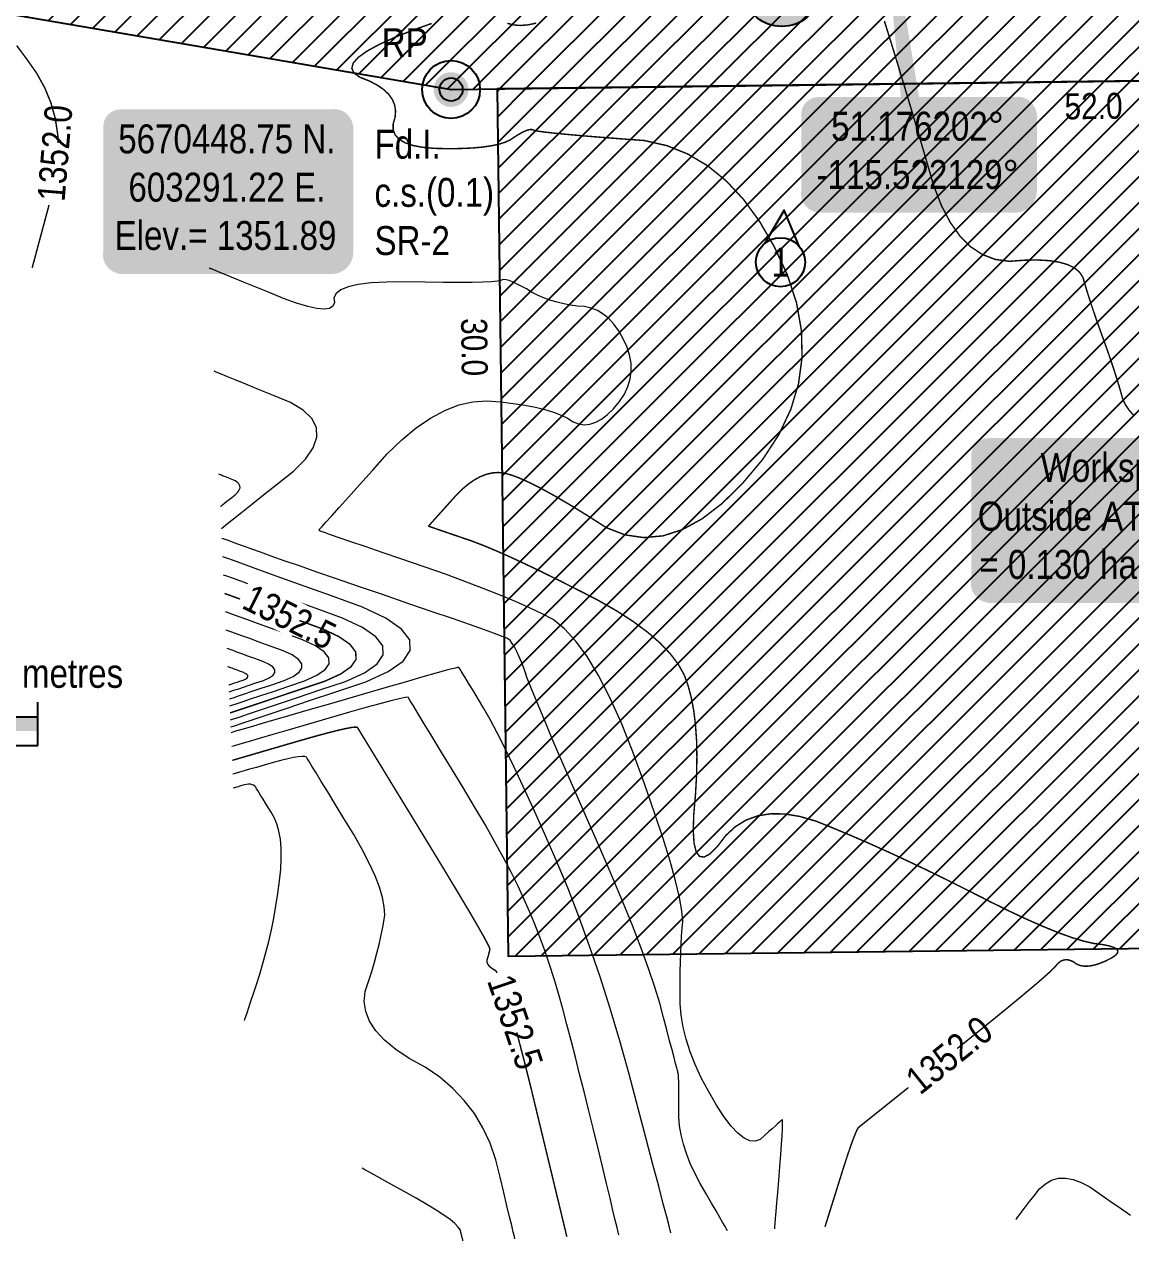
# Model space of a CAD drawing. Extents: x 602200 to 604568, y 5669458 to 5671879.
# Drawn here: x 603323.15 to 603361.41, y 5669458.25 to 5669500.33 of the extents above; entities that cross this region are included whole.
import ezdxf
from ezdxf.enums import TextEntityAlignment as Align

# ---------------------------------------------------------------- set-up
doc = ezdxf.new("R2010")
doc.units = 0
doc.header["$LTSCALE"] = 5
for name, color, linetype in [('35', 37, 'Continuous'), ('CG-NOTES', 7, 'Continuous'), ('DETAIL-T', 7, 'Continuous'), ('F-RW', 190, 'Continuous'), ('L-MON', 1, 'Continuous'), ('P-ELEVATION', 7, 'Continuous'), ('P-TEMP-ATCO PIPELINES', 104, 'Continuous'), ('P-TEMP-ATCO PIPELINES-H', 71, 'Continuous'), ('P-TEMP-BLOCKS', 250, 'Continuous')]:
    doc.layers.add(name, color=color, linetype=linetype)
doc.layers.add('C-TOPO-MAJR', color=7, linetype='Continuous', lineweight=15, true_color=0xd3aa5f)
doc.layers.add('C-TOPO-MINR', color=7, linetype='Continuous', lineweight=13, true_color=0xe9d5af)
doc.layers.add('C-TOPO-MAJR-TEXT', color=7, linetype='Continuous', true_color=0x644b1b)
doc.styles.add('80', font='ARIALN.TTF', dxfattribs={"height": 10})
doc.styles.add('80L', font='ARIALN.TTF', dxfattribs={"height": 10})

# ---------------------------------------------------------------- blocks, each defined once
blk = doc.blocks.new('*U45')
h = blk.add_hatch(color=254)
edge = h.paths.add_edge_path()
edge.add_line((-36.5, -28.5), (36.5, -28.5))
edge.add_arc((36.5, -22.5), 6, 270, 360)
edge.add_line((42.5, -22.5), (42.5, 21))
edge.add_arc((36.5, 21), 6, 0, 90)
edge.add_line((36.5, 27), (-36.5, 27))
edge.add_arc((-36.5, 21), 6, 90, 180)
edge.add_line((-42.5, 21), (-42.5, -22.5))
edge.add_arc((-36.5, -22.5), 6, 180, 270)
at = {"color": 1, "flags": 128}
blk.add_lwpolyline([(-36.5, -28.5, 3, 3, 0), (36.5, -28.5, 3, 3, 0.414214), (42.5, -22.5, 3, 3, 0), (42.5, 21, 3, 0, 0.414214), (36.5, 27, 0, 0, 0), (-36.5, 27, 0, 0, 0.414214), (-42.5, 21, 0, 0, 0), (-42.5, -22.5, 0, 3, 0.414214)], format="xyseb", close=True, dxfattribs=at)
blk.add_lwpolyline([(-20.15, 0, 0, 10, 0), (0, 0, 5, 5, 0)], format="xyseb", dxfattribs=at)
at = {"color": 1, "style": '80'}
blk.add_attdef('ENTER_TEXT_001', (-35.99, -5), '', height=10, dxfattribs=at)
blk = doc.blocks.new('*U36')
at = {"color": 0}
for p, q in [((-150, 0), (-150, 15)), ((-100, 10), (-100, 15)), ((-50, 10), (-50, 15)), ((50, 10), (50, 15)), ((150.24, 0), (150.24, 15)), ((-150, 10), (150.24, 10)), ((-150, 0), (150.24, 0))]:
    blk.add_line(p, q, dxfattribs=at)
for points in [[(-140, 10), (-130, 10), (-140, 5), (-130, 5)], [(-120, 10), (-110, 10), (-120, 5), (-110, 5)], [(-100, 10), (-50, 10), (-100, 5), (-50, 5)], [(50, 10), (150.24, 10), (50, 5), (150.24, 5)], [(-150, 5), (-140, 5), (-150, 0), (-140, 0)], [(-130, 5), (-120, 5), (-130, 0), (-120, 0)], [(-110, 5), (-100, 5), (-110, 0), (-100, 0)], [(-50, 5), (50, 5), (-50, 0), (50, 0)]]:
    blk.add_solid(points, dxfattribs=at)
at = {"color": 0, "style": '80'}
blk.add_text('metres', height=10, dxfattribs=at).set_placement((162.24, 20), align=Align.CENTER)
at = {"color": 0, "char_height": 10, "style": '80'}
for s, insert, attachment_point in [('0', (-150, 30.21), 2), ('5', (-100, 30.21), 2), ('10', (-50, 30.21), 2), ('20', (50, 30.21), 2), ('30', (136.7, 30.22), 3), ('SCALE 1:500', (0.12, -5), 2)]:
    blk.add_mtext(s, dxfattribs=dict(at, insert=insert, attachment_point=attachment_point))
blk = doc.blocks.new('*U34')
at = {"layer": 'CG-NOTES', "color": 182}
blk.add_lwpolyline([(6.4, 5.58), (1.23, 17.96), (-5.58, 6.4)], dxfattribs=at)
blk.add_circle((0, 0), 8.49, dxfattribs=at)
at = {"color": 182, "style": '80L'}
blk.add_attdef('#', text='', height=10, dxfattribs=at).set_placement((0, 0), align=Align.MIDDLE_CENTER)
blk = doc.blocks.new('*U62')
at = {"layer": '35', "color": 3}
blk.add_circle((0, 0), 10, dxfattribs=at)
at = {"layer": '35', "color": 3, "style": '80'}
blk.add_attdef('RP_001', (-23.98, 11.22), '', height=10, dxfattribs=at)
blk = doc.blocks.new('*U64')
at = {"layer": 'P-ELEVATION'}
h = blk.add_hatch(color=111, dxfattribs=at)
h.dxf.hatch_style = 1
edge = h.paths.add_edge_path()
edge.add_ellipse((0, 0), major_axis=(-12, 0), ratio=0.833333, start_angle=0, end_angle=360)
at = {"layer": 'P-ELEVATION', "color": 7, "flags": 128}
blk.add_lwpolyline([(0, 0, 12.5, 0, 0), (-8.24, 43.4, 0, 0, 0)], format="xyseb", dxfattribs=at)
at = {"layer": 'P-ELEVATION', "color": 7}
blk.add_ellipse((0, 0), major_axis=(-12, 0), ratio=0.833333, dxfattribs=at)
at = {"layer": 'P-ELEVATION', "style": '80'}
blk.add_attdef('ELEVATION', text='', height=10, dxfattribs=at).set_placement((0, 0), align=Align.MIDDLE_CENTER)
blk = doc.blocks.new('*U47')
h = blk.add_hatch(color=255)
edge = h.paths.add_edge_path()
edge.add_line((-34, -20), (34, -20))
edge.add_arc((34, -14), 6, 270, 360)
edge.add_line((40, -14), (40, 12.5))
edge.add_arc((34, 12.5), 6, 0, 90)
edge.add_line((34, 18.5), (-34, 18.5))
edge.add_arc((-34, 12.5), 6, 90, 180)
edge.add_line((-40, 12.5), (-40, -14))
edge.add_arc((-34, -14), 6, 180, 270)
at = {"color": 1, "flags": 128}
for points in [[(-14.19, 109.1, 0, 7.5, 0), (0, 0, 0, 0, 0)], [(-34, -10.69, 0, 7.5, 0), (0, 0, 0, 0, 0)]]:
    blk.add_lwpolyline(points, format="xyseb", dxfattribs=at)
blk.add_lwpolyline([(-34, -20, 3, 3, 0), (34, -20, 3, 3, 0.414214), (40, -14, 3, 3, 0), (40, 12.5, 3, 0, 0.414214), (34, 18.5, 0, 0, 0), (-34, 18.5, 0, 0, 0.414214), (-40, 12.5, 0, 0, 0), (-40, -14, 0, 3, 0.414214)], format="xyseb", close=True, dxfattribs=at)
at = {"color": 1, "style": '80'}
blk.add_attdef('ENTER_TEXT_001', (-26.85, -4.92), '', height=10, dxfattribs=at)
blk = doc.blocks.new('fdia')
at = {"color": 255, "const_width": 1}
blk.add_lwpolyline([(-0.5, 0, 1), (0.5, 0, 1)], format="xyb", close=True, dxfattribs=at)
blk = doc.blocks.new('Fdiaa')
blk.add_blockref('fdia', (0, 0))
blk = doc.blocks.new('fdib')
at = {"color": 1, "const_width": 1.6}
blk.add_lwpolyline([(-0.4, 0, 1), (0.4, 0, 1)], format="xyb", close=True, dxfattribs=at)
at = {"color": 1}
blk.add_circle((0, 0), 0.8, dxfattribs=at)
blk = doc.blocks.new('Fdibb')
blk.add_blockref('fdib', (0, 0))
blk = doc.blocks.new('fdicc')
for name in ['Fdibb', 'Fdiaa']:
    blk.add_blockref(name, (0, 0))
blk = doc.blocks.new('FDI')
blk.add_blockref('fdicc', (0, 0))
blk = doc.blocks.new('*U77')
h = blk.add_hatch(color=255)
edge = h.paths.add_edge_path()
edge.add_line((-46.5, -28.5), (46.5, -28.5))
edge.add_arc((46.5, -22.5), 6, 270, 360)
edge.add_line((52.5, -22.5), (52.5, 21))
edge.add_arc((46.5, 21), 6, 0, 90)
edge.add_line((46.5, 27), (-46.5, 27))
edge.add_arc((-46.5, 21), 6, 90, 180)
edge.add_line((-52.5, 21), (-52.5, -22.5))
edge.add_arc((-46.5, -22.5), 6, 180, 270)
at = {"color": 104, "flags": 128}
blk.add_lwpolyline([(-46.5, -28.5, 3, 3, 0), (46.5, -28.5, 3, 3, 0.414214), (52.5, -22.5, 3, 3, 0), (52.5, 21, 3, 0, 0.414214), (46.5, 27, 0, 0, 0), (-46.5, 27, 0, 0, 0.414214), (-52.5, 21, 0, 0, 0), (-52.5, -22.5, 0, 3, 0.414214)], format="xyseb", close=True, dxfattribs=at)
blk.add_lwpolyline([(23.49, 7.73, 0, 7.5, 0), (0, 0, 0, 0, 0)], format="xyseb", dxfattribs=at)
at = {"color": 104, "style": '80'}
blk.add_attdef('ENTER_TEXT_001', (-26.85, -4.92), '', height=10, dxfattribs=at)

msp = doc.modelspace()

# ---------------------------------------------------------------- hatches: boundary and pattern name
at = {"layer": 'P-TEMP-ATCO PIPELINES-H'}
h = msp.add_hatch(dxfattribs=at)
h.set_pattern_fill('ANSI31', color=256, scale=0.2)
h.paths.add_polyline_path([(603402.13, 5669498.873), (603403.406, 5669502.708), (603347.082, 5669502.516), (603270.031, 5669515.805), (603269.008, 5669509.863), (603337.907, 5669498.07)])
h = msp.add_hatch(dxfattribs=at)
h.set_pattern_fill('ANSI31', color=256, scale=0.2)
h.paths.add_polyline_path([(603391.502, 5669498.74), (603339.507, 5669498.09), (603339.882, 5669468.092), (603374.379, 5669468.524)])

# ---------------------------------------------------------------- linework, layer by layer
at = {"layer": 'C-TOPO-MAJR', "const_width": 0.05, "flags": 128}
for points in [[(603350.839, 5669458.73), (603350.839, 5669458.73), (603350.855, 5669458.782), (603350.888, 5669458.886), (603350.937, 5669459.043), (603351.002, 5669459.252), (603351.084, 5669459.514), (603351.182, 5669459.827), (603351.296, 5669460.193), (603351.427, 5669460.612), (603351.545, 5669460.981), (603351.651, 5669461.301), (603351.744, 5669461.572), (603351.825, 5669461.793), (603351.894, 5669461.966), (603351.95, 5669462.089), (603351.994, 5669462.164), (603352.025, 5669462.189), (603352.153, 5669462.291), (603352.377, 5669462.47), (603352.698, 5669462.727), (603353.115, 5669463.061), (603353.628, 5669463.471), (603354.238, 5669463.959), (603354.944, 5669464.524), (603355.746, 5669465.166), (603356.457, 5669465.739), (603357.076, 5669466.243), (603357.603, 5669466.678), (603358.039, 5669467.043), (603358.383, 5669467.339), (603358.635, 5669467.565), (603358.796, 5669467.723), (603358.865, 5669467.811), (603358.937, 5669467.88), (603359.013, 5669467.929), (603359.092, 5669467.959), (603359.175, 5669467.97), (603359.26, 5669467.962), (603359.35, 5669467.934), (603359.442, 5669467.887), (603359.538, 5669467.82), (603359.647, 5669467.774), (603359.767, 5669467.749), (603359.9, 5669467.744), (603360.044, 5669467.76), (603360.201, 5669467.796), (603360.371, 5669467.853), (603360.552, 5669467.93), (603360.746, 5669468.028), (603360.879, 5669468.118), (603360.953, 5669468.201), (603360.966, 5669468.275), (603360.92, 5669468.342), (603360.813, 5669468.401), (603360.647, 5669468.453), (603360.42, 5669468.496), (603360.133, 5669468.532), (603359.79, 5669468.61), (603359.391, 5669468.731), (603358.935, 5669468.895), (603358.423, 5669469.102), (603357.855, 5669469.35), (603357.231, 5669469.642), (603356.55, 5669469.976), (603355.812, 5669470.353), (603355.092, 5669470.713), (603354.389, 5669471.056), (603353.703, 5669471.382), (603353.035, 5669471.692), (603352.383, 5669471.985), (603351.749, 5669472.26), (603351.131, 5669472.519), (603350.531, 5669472.761), (603349.969, 5669472.925), (603349.446, 5669473.011), (603348.961, 5669473.018), (603348.515, 5669472.947), (603348.107, 5669472.798), (603347.737, 5669472.57), (603347.406, 5669472.265), (603347.113, 5669471.88), (603346.864, 5669471.632), (603346.659, 5669471.52), (603346.499, 5669471.543), (603346.383, 5669471.702), (603346.311, 5669471.996), (603346.283, 5669472.427), (603346.3, 5669472.993), (603346.361, 5669473.695), (603346.397, 5669474.355), (603346.409, 5669474.974), (603346.397, 5669475.552), (603346.36, 5669476.088), (603346.3, 5669476.583), (603346.214, 5669477.036), (603346.105, 5669477.447), (603345.971, 5669477.818), (603345.765, 5669478.188), (603345.485, 5669478.557), (603345.132, 5669478.927), (603344.707, 5669479.296), (603344.208, 5669479.666), (603343.636, 5669480.035), (603342.991, 5669480.404), (603342.273, 5669480.772), (603341.605, 5669481.109), (603340.986, 5669481.413), (603340.417, 5669481.685), (603339.898, 5669481.924), (603339.428, 5669482.131), (603339.007, 5669482.306), (603338.637, 5669482.448), (603338.315, 5669482.558), (603338.033, 5669482.654), (603337.79, 5669482.738), (603337.586, 5669482.807), (603337.422, 5669482.864), (603337.296, 5669482.907), (603337.209, 5669482.937), (603337.162, 5669482.953), (603337.153, 5669482.956), (603337.147, 5669482.959), (603337.141, 5669482.962), (603337.138, 5669482.966), (603337.136, 5669482.97), (603337.136, 5669482.975), (603337.137, 5669482.979), (603337.14, 5669482.984), (603337.145, 5669482.99), (603337.175, 5669483.023), (603337.231, 5669483.086), (603337.313, 5669483.177), (603337.421, 5669483.297), (603337.554, 5669483.445), (603337.713, 5669483.622), (603337.897, 5669483.827), (603338.107, 5669484.061), (603338.316, 5669484.264), (603338.522, 5669484.435), (603338.727, 5669484.576), (603338.93, 5669484.684), (603339.131, 5669484.762), (603339.331, 5669484.808), (603339.529, 5669484.823), (603339.725, 5669484.806), (603339.976, 5669484.741), (603340.282, 5669484.626), (603340.643, 5669484.463), (603341.059, 5669484.252), (603341.53, 5669483.991), (603342.056, 5669483.682), (603342.637, 5669483.324), (603343.273, 5669482.917), (603343.918, 5669482.666), (603344.572, 5669482.571), (603345.235, 5669482.631), (603345.906, 5669482.847), (603346.586, 5669483.219), (603347.275, 5669483.747), (603347.973, 5669484.431), (603348.68, 5669485.27), (603349.241, 5669486.128), (603349.655, 5669487.004), (603349.924, 5669487.898), (603350.047, 5669488.811), (603350.023, 5669489.741), (603349.854, 5669490.691), (603349.539, 5669491.658), (603349.078, 5669492.644), (603348.572, 5669493.514), (603348.021, 5669494.268), (603347.425, 5669494.907), (603346.785, 5669495.43), (603346.1, 5669495.837), (603345.37, 5669496.129), (603344.595, 5669496.306), (603343.775, 5669496.366), (603343.053, 5669496.422), (603342.428, 5669496.473), (603341.901, 5669496.52), (603341.472, 5669496.562), (603341.14, 5669496.599), (603340.905, 5669496.631), (603340.768, 5669496.659), (603340.728, 5669496.682), (603340.676, 5669496.69), (603340.612, 5669496.683), (603340.534, 5669496.662), (603340.444, 5669496.625), (603340.342, 5669496.574), (603340.227, 5669496.508), (603340.099, 5669496.427), (603339.959, 5669496.331), (603339.777, 5669496.248), (603339.554, 5669496.178), (603339.288, 5669496.122), (603338.981, 5669496.078), (603338.632, 5669496.047), (603338.242, 5669496.03), (603337.809, 5669496.025), (603337.335, 5669496.034), (603336.928, 5669496.071), (603336.589, 5669496.135), (603336.317, 5669496.228), (603336.113, 5669496.348), (603335.976, 5669496.497), (603335.907, 5669496.673), (603335.905, 5669496.877), (603335.971, 5669497.11), (603335.988, 5669497.329), (603335.956, 5669497.535), (603335.876, 5669497.728), (603335.748, 5669497.908), (603335.571, 5669498.075), (603335.345, 5669498.229), (603335.071, 5669498.37), (603334.748, 5669498.498), (603334.549, 5669498.643), (603334.475, 5669498.806), (603334.524, 5669498.985), (603334.697, 5669499.182), (603334.995, 5669499.396), (603335.416, 5669499.627), (603335.962, 5669499.875), (603336.631, 5669500.141), (603337.237, 5669500.356)], [(603339.853, 5669500.362), (603340.062, 5669500.305), (603340.297, 5669500.286), (603340.559, 5669500.307), (603340.848, 5669500.366)], [(603352.892, 5669500.441), (603353.041, 5669499.964), (603353.201, 5669499.449), (603353.37, 5669498.895), (603353.55, 5669498.301), (603353.739, 5669497.669), (603353.939, 5669496.998), (603354.148, 5669496.288), (603354.367, 5669495.539), (603354.596, 5669494.752), (603354.861, 5669494.067), (603355.163, 5669493.486), (603355.501, 5669493.008), (603355.875, 5669492.633), (603356.285, 5669492.361), (603356.731, 5669492.193), (603357.214, 5669492.128), (603357.733, 5669492.166), (603358.194, 5669492.174), (603358.598, 5669492.151), (603358.945, 5669492.097), (603359.234, 5669492.013), (603359.465, 5669491.899), (603359.639, 5669491.754), (603359.756, 5669491.579), (603359.816, 5669491.372), (603359.881, 5669491.156), (603359.952, 5669490.928), (603360.029, 5669490.689), (603360.112, 5669490.44), (603360.201, 5669490.18), (603360.295, 5669489.909), (603360.396, 5669489.627), (603360.503, 5669489.334), (603360.603, 5669489.052), (603360.697, 5669488.781), (603360.785, 5669488.52), (603360.866, 5669488.27), (603360.942, 5669488.031), (603361.011, 5669487.803), (603361.074, 5669487.586), (603361.13, 5669487.379), (603361.223, 5669487.179), (603361.35, 5669486.986), (603361.513, 5669486.8)], [(603323.42, 5669491.903), (603323.42, 5669491.903), (603323.441, 5669491.981), (603323.484, 5669492.139), (603323.547, 5669492.375), (603323.631, 5669492.689), (603323.737, 5669493.083), (603323.864, 5669493.555), (603324.012, 5669494.106), (603324.181, 5669494.735), (603324.286, 5669495.346), (603324.327, 5669495.94), (603324.305, 5669496.515), (603324.219, 5669497.072), (603324.069, 5669497.611), (603323.855, 5669498.131), (603323.577, 5669498.634), (603323.236, 5669499.119), (603322.886, 5669499.59)], [(603330.266, 5669476.506), (603330.266, 5669476.506), (603330.357, 5669476.536), (603330.539, 5669476.597), (603330.813, 5669476.689), (603331.177, 5669476.811), (603331.633, 5669476.964), (603332.179, 5669477.147), (603332.817, 5669477.361), (603333.546, 5669477.605), (603334.09, 5669477.853), (603334.448, 5669478.104), (603334.621, 5669478.359), (603334.609, 5669478.617), (603334.412, 5669478.879), (603334.029, 5669479.145), (603333.461, 5669479.414), (603332.708, 5669479.686), (603332.049, 5669479.925), (603331.485, 5669480.129), (603331.014, 5669480.3), (603330.637, 5669480.436), (603330.355, 5669480.538), (603330.167, 5669480.606), (603330.073, 5669480.64), (603330.073, 5669480.64)], [(603341.911, 5669458.388), (603341.911, 5669458.388), (603341.877, 5669458.529), (603341.809, 5669458.812), (603341.707, 5669459.236), (603341.57, 5669459.802), (603341.4, 5669460.509), (603341.195, 5669461.357), (603340.957, 5669462.347), (603340.684, 5669463.478), (603340.435, 5669464.474), (603340.211, 5669465.333), (603340.01, 5669466.057), (603339.834, 5669466.644), (603339.682, 5669467.096), (603339.554, 5669467.412), (603339.451, 5669467.592), (603339.371, 5669467.637), (603339.304, 5669467.682), (603339.248, 5669467.728), (603339.205, 5669467.775), (603339.174, 5669467.822), (603339.154, 5669467.871), (603339.147, 5669467.92), (603339.152, 5669467.97), (603339.169, 5669468.021), (603339.184, 5669468.07), (603339.198, 5669468.117), (603339.21, 5669468.162), (603339.221, 5669468.204), (603339.23, 5669468.245), (603339.238, 5669468.283), (603339.244, 5669468.319), (603339.249, 5669468.354), (603339.182, 5669468.499), (603339.044, 5669468.757), (603338.835, 5669469.125), (603338.555, 5669469.606), (603338.203, 5669470.197), (603337.78, 5669470.901), (603337.286, 5669471.715), (603336.721, 5669472.642), (603336.224, 5669473.456), (603335.795, 5669474.157), (603335.436, 5669474.747), (603335.144, 5669475.224), (603334.921, 5669475.589), (603334.767, 5669475.842), (603334.681, 5669475.982), (603334.664, 5669476.01), (603334.583, 5669476.016), (603334.437, 5669475.998), (603334.226, 5669475.957), (603333.951, 5669475.894), (603333.612, 5669475.807), (603333.208, 5669475.698), (603332.74, 5669475.565), (603332.207, 5669475.41), (603331.741, 5669475.274), (603331.341, 5669475.157), (603331.008, 5669475.06), (603330.742, 5669474.982), (603330.542, 5669474.924), (603330.409, 5669474.885), (603330.343, 5669474.866), (603330.343, 5669474.866)]]:
    msp.add_lwpolyline(points, dxfattribs=at)
at = {"layer": 'C-TOPO-MINR', "flags": 128}
for points in [[(603349.099, 5669458.663), (603349.099, 5669458.663), (603349.104, 5669458.723), (603349.114, 5669458.842), (603349.129, 5669459.021), (603349.149, 5669459.26), (603349.174, 5669459.558), (603349.204, 5669459.916), (603349.238, 5669460.334), (603349.278, 5669460.812), (603349.311, 5669461.228), (603349.337, 5669461.583), (603349.356, 5669461.876), (603349.368, 5669462.108), (603349.374, 5669462.279), (603349.373, 5669462.388), (603349.364, 5669462.436), (603349.349, 5669462.423), (603349.317, 5669462.393), (603349.266, 5669462.349), (603349.199, 5669462.289), (603349.113, 5669462.213), (603349.01, 5669462.121), (603348.89, 5669462.014), (603348.752, 5669461.891), (603348.597, 5669461.753), (603348.426, 5669461.692), (603348.24, 5669461.707), (603348.039, 5669461.8), (603347.823, 5669461.97), (603347.591, 5669462.216), (603347.344, 5669462.54), (603347.082, 5669462.941), (603346.805, 5669463.419), (603346.562, 5669463.885), (603346.354, 5669464.34), (603346.181, 5669464.784), (603346.041, 5669465.216), (603345.937, 5669465.637), (603345.866, 5669466.046), (603345.831, 5669466.445), (603345.829, 5669466.831), (603345.831, 5669467.201), (603345.835, 5669467.553), (603345.843, 5669467.888), (603345.853, 5669468.206), (603345.866, 5669468.507), (603345.881, 5669468.791), (603345.9, 5669469.057), (603345.922, 5669469.306), (603345.891, 5669469.663), (603345.807, 5669470.126), (603345.67, 5669470.697), (603345.481, 5669471.376), (603345.239, 5669472.161), (603344.945, 5669473.054), (603344.598, 5669474.054), (603344.198, 5669475.161), (603343.8, 5669476.155), (603343.403, 5669477.035), (603343.008, 5669477.802), (603342.614, 5669478.455), (603342.222, 5669478.994), (603341.832, 5669479.42), (603341.443, 5669479.733), (603341.056, 5669479.932), (603340.62, 5669480.139), (603340.135, 5669480.355), (603339.602, 5669480.579), (603339.02, 5669480.811), (603338.389, 5669481.052), (603337.709, 5669481.301), (603336.981, 5669481.559), (603336.204, 5669481.825), (603335.521, 5669482.059), (603334.933, 5669482.26), (603334.44, 5669482.429), (603334.041, 5669482.566), (603333.737, 5669482.67), (603333.527, 5669482.742), (603333.412, 5669482.781), (603333.392, 5669482.788), (603333.375, 5669482.796), (603333.363, 5669482.804), (603333.354, 5669482.813), (603333.35, 5669482.823), (603333.349, 5669482.834), (603333.353, 5669482.845), (603333.36, 5669482.857), (603333.371, 5669482.87), (603333.445, 5669482.951), (603333.581, 5669483.103), (603333.778, 5669483.323), (603334.038, 5669483.612), (603334.36, 5669483.971), (603334.745, 5669484.399), (603335.191, 5669484.896), (603335.7, 5669485.463), (603336.204, 5669485.954), (603336.704, 5669486.368), (603337.2, 5669486.707), (603337.691, 5669486.97), (603338.178, 5669487.158), (603338.661, 5669487.269), (603339.139, 5669487.305), (603339.614, 5669487.265), (603340.052, 5669487.214), (603340.455, 5669487.154), (603340.823, 5669487.083), (603341.154, 5669487.003), (603341.451, 5669486.912), (603341.711, 5669486.811), (603341.936, 5669486.7), (603342.125, 5669486.579), (603342.317, 5669486.505), (603342.512, 5669486.476), (603342.709, 5669486.494), (603342.909, 5669486.559), (603343.111, 5669486.669), (603343.316, 5669486.826), (603343.524, 5669487.03), (603343.734, 5669487.28), (603343.901, 5669487.535), (603344.024, 5669487.795), (603344.104, 5669488.061), (603344.141, 5669488.333), (603344.134, 5669488.61), (603344.083, 5669488.892), (603343.99, 5669489.18), (603343.852, 5669489.473), (603343.702, 5669489.732), (603343.538, 5669489.957), (603343.361, 5669490.147), (603343.17, 5669490.303), (603342.966, 5669490.424), (603342.749, 5669490.511), (603342.518, 5669490.563), (603342.275, 5669490.581), (603342.036, 5669490.612), (603341.803, 5669490.654), (603341.575, 5669490.71), (603341.353, 5669490.777), (603341.135, 5669490.857), (603340.924, 5669490.949), (603340.717, 5669491.054), (603340.516, 5669491.171), (603340.335, 5669491.27), (603340.175, 5669491.351), (603340.034, 5669491.414), (603339.914, 5669491.459), (603339.813, 5669491.486), (603339.733, 5669491.495), (603339.673, 5669491.486), (603339.634, 5669491.459), (603339.51, 5669491.437), (603339.302, 5669491.42), (603339.01, 5669491.407), (603338.634, 5669491.4), (603338.174, 5669491.398), (603337.63, 5669491.401), (603337.002, 5669491.409), (603336.29, 5669491.422), (603335.669, 5669491.412), (603335.139, 5669491.379), (603334.7, 5669491.323), (603334.352, 5669491.244), (603334.096, 5669491.142), (603333.93, 5669491.017), (603333.856, 5669490.869), (603333.873, 5669490.698), (603333.823, 5669490.574), (603333.705, 5669490.499), (603333.52, 5669490.472), (603333.268, 5669490.493), (603332.949, 5669490.562), (603332.563, 5669490.679), (603332.109, 5669490.844), (603331.589, 5669491.057), (603331.13, 5669491.245), (603330.732, 5669491.408), (603330.396, 5669491.545), (603330.122, 5669491.657), (603329.91, 5669491.744), (603329.759, 5669491.805), (603329.67, 5669491.842), (603329.643, 5669491.853), (603329.619, 5669491.863), (603329.598, 5669491.871), (603329.581, 5669491.878), (603329.567, 5669491.884), (603329.557, 5669491.888), (603329.55, 5669491.891), (603329.547, 5669491.892), (603329.547, 5669491.892)], [(603329.967, 5669482.89), (603329.967, 5669482.89), (603330.037, 5669482.945), (603330.175, 5669483.055), (603330.383, 5669483.22), (603330.66, 5669483.44), (603331.006, 5669483.715), (603331.422, 5669484.045), (603331.907, 5669484.43), (603332.461, 5669484.87), (603332.872, 5669485.285), (603333.141, 5669485.675), (603333.268, 5669486.04), (603333.252, 5669486.38), (603333.094, 5669486.695), (603332.793, 5669486.984), (603332.35, 5669487.249), (603331.764, 5669487.489), (603331.251, 5669487.698), (603330.812, 5669487.878), (603330.446, 5669488.028), (603330.153, 5669488.147), (603329.933, 5669488.237), (603329.786, 5669488.297), (603329.713, 5669488.327), (603329.713, 5669488.327)], [(603329.932, 5669483.647), (603329.932, 5669483.647), (603329.946, 5669483.659), (603329.975, 5669483.681), (603330.017, 5669483.715), (603330.074, 5669483.76), (603330.145, 5669483.816), (603330.23, 5669483.884), (603330.33, 5669483.963), (603330.443, 5669484.053), (603330.528, 5669484.138), (603330.583, 5669484.218), (603330.609, 5669484.293), (603330.605, 5669484.363), (603330.573, 5669484.427), (603330.511, 5669484.487), (603330.42, 5669484.541), (603330.3, 5669484.59), (603330.195, 5669484.633), (603330.105, 5669484.67), (603330.03, 5669484.701), (603329.97, 5669484.725), (603329.925, 5669484.743), (603329.895, 5669484.756), (603329.88, 5669484.762), (603329.88, 5669484.762)], [(603347.463, 5669458.6), (603347.463, 5669458.6), (603347.437, 5669458.646), (603347.385, 5669458.736), (603347.306, 5669458.871), (603347.201, 5669459.052), (603347.07, 5669459.278), (603346.913, 5669459.549), (603346.73, 5669459.865), (603346.52, 5669460.227), (603346.336, 5669460.58), (603346.179, 5669460.925), (603346.048, 5669461.262), (603345.942, 5669461.591), (603345.863, 5669461.912), (603345.81, 5669462.225), (603345.783, 5669462.529), (603345.782, 5669462.826), (603345.781, 5669463.087), (603345.78, 5669463.313), (603345.779, 5669463.503), (603345.779, 5669463.658), (603345.779, 5669463.778), (603345.778, 5669463.863), (603345.778, 5669463.912), (603345.778, 5669463.926), (603345.777, 5669463.943), (603345.774, 5669463.962), (603345.771, 5669463.984), (603345.766, 5669464.009), (603345.76, 5669464.037), (603345.753, 5669464.068), (603345.745, 5669464.101), (603345.735, 5669464.137), (603345.711, 5669464.23), (603345.671, 5669464.38), (603345.617, 5669464.585), (603345.548, 5669464.848), (603345.464, 5669465.167), (603345.366, 5669465.543), (603345.252, 5669465.975), (603345.124, 5669466.464), (603344.952, 5669467.025), (603344.737, 5669467.66), (603344.48, 5669468.367), (603344.179, 5669469.147), (603343.836, 5669470), (603343.449, 5669470.926), (603343.02, 5669471.924), (603342.547, 5669472.995), (603342.121, 5669473.967), (603341.742, 5669474.84), (603341.409, 5669475.613), (603341.123, 5669476.287), (603340.883, 5669476.862), (603340.69, 5669477.338), (603340.543, 5669477.714), (603340.443, 5669477.991), (603340.349, 5669478.237), (603340.26, 5669478.452), (603340.176, 5669478.636), (603340.098, 5669478.789), (603340.025, 5669478.911), (603339.957, 5669479.002), (603339.895, 5669479.062), (603339.839, 5669479.091), (603339.675, 5669479.155), (603339.405, 5669479.255), (603339.028, 5669479.39), (603338.544, 5669479.561), (603337.953, 5669479.767), (603337.255, 5669480.008), (603336.45, 5669480.285), (603335.538, 5669480.597), (603334.703, 5669480.884), (603333.945, 5669481.145), (603333.265, 5669481.38), (603332.661, 5669481.59), (603332.135, 5669481.773), (603331.685, 5669481.932), (603331.313, 5669482.064), (603331.017, 5669482.171), (603330.759, 5669482.265), (603330.537, 5669482.345), (603330.353, 5669482.412), (603330.205, 5669482.465), (603330.094, 5669482.505), (603330.02, 5669482.532), (603329.984, 5669482.545), (603329.984, 5669482.545)], [(603330.289, 5669476.021), (603330.289, 5669476.021), (603330.418, 5669476.064), (603330.678, 5669476.151), (603331.067, 5669476.282), (603331.586, 5669476.456), (603332.235, 5669476.673), (603333.014, 5669476.934), (603333.923, 5669477.239), (603334.961, 5669477.587), (603335.736, 5669477.939), (603336.246, 5669478.298), (603336.493, 5669478.661), (603336.476, 5669479.029), (603336.195, 5669479.402), (603335.65, 5669479.78), (603334.841, 5669480.163), (603333.768, 5669480.551), (603332.829, 5669480.891), (603332.025, 5669481.182), (603331.354, 5669481.425), (603330.818, 5669481.619), (603330.416, 5669481.765), (603330.147, 5669481.862), (603330.013, 5669481.91), (603330.013, 5669481.91)], [(603330.277, 5669476.263), (603330.277, 5669476.263), (603330.388, 5669476.3), (603330.609, 5669476.374), (603330.94, 5669476.485), (603331.382, 5669476.633), (603331.934, 5669476.818), (603332.597, 5669477.041), (603333.37, 5669477.3), (603334.254, 5669477.596), (603334.913, 5669477.896), (603335.347, 5669478.201), (603335.557, 5669478.51), (603335.542, 5669478.823), (603335.303, 5669479.141), (603334.839, 5669479.462), (603334.151, 5669479.788), (603333.238, 5669480.119), (603332.439, 5669480.408), (603331.755, 5669480.656), (603331.184, 5669480.862), (603330.728, 5669481.027), (603330.385, 5669481.151), (603330.157, 5669481.234), (603330.043, 5669481.275), (603330.043, 5669481.275)], [(603330.255, 5669476.748), (603330.255, 5669476.748), (603330.326, 5669476.772), (603330.47, 5669476.82), (603330.685, 5669476.893), (603330.972, 5669476.989), (603331.331, 5669477.109), (603331.762, 5669477.253), (603332.264, 5669477.422), (603332.839, 5669477.614), (603333.267, 5669477.809), (603333.549, 5669478.007), (603333.686, 5669478.208), (603333.676, 5669478.412), (603333.521, 5669478.618), (603333.219, 5669478.827), (603332.772, 5669479.039), (603332.179, 5669479.254), (603331.66, 5669479.442), (603331.215, 5669479.603), (603330.844, 5669479.737), (603330.547, 5669479.844), (603330.325, 5669479.925), (603330.176, 5669479.978), (603330.102, 5669480.005), (603330.102, 5669480.005)], [(603330.243, 5669476.991), (603330.243, 5669476.991), (603330.296, 5669477.008), (603330.401, 5669477.044), (603330.558, 5669477.096), (603330.768, 5669477.167), (603331.03, 5669477.254), (603331.344, 5669477.36), (603331.711, 5669477.483), (603332.131, 5669477.623), (603332.444, 5669477.766), (603332.65, 5669477.911), (603332.75, 5669478.057), (603332.743, 5669478.206), (603332.629, 5669478.357), (603332.409, 5669478.51), (603332.082, 5669478.664), (603331.649, 5669478.821), (603331.27, 5669478.959), (603330.945, 5669479.076), (603330.674, 5669479.174), (603330.457, 5669479.253), (603330.295, 5669479.311), (603330.186, 5669479.351), (603330.132, 5669479.37), (603330.132, 5669479.37)], [(603330.232, 5669477.233), (603330.232, 5669477.233), (603330.265, 5669477.244), (603330.331, 5669477.267), (603330.43, 5669477.3), (603330.563, 5669477.344), (603330.728, 5669477.4), (603330.927, 5669477.466), (603331.159, 5669477.544), (603331.423, 5669477.633), (603331.621, 5669477.723), (603331.751, 5669477.814), (603331.814, 5669477.907), (603331.81, 5669478), (603331.738, 5669478.096), (603331.599, 5669478.192), (603331.393, 5669478.29), (603331.119, 5669478.389), (603330.88, 5669478.475), (603330.675, 5669478.55), (603330.504, 5669478.612), (603330.367, 5669478.661), (603330.264, 5669478.698), (603330.196, 5669478.723), (603330.162, 5669478.735), (603330.162, 5669478.735)], [(603330.221, 5669477.476), (603330.221, 5669477.476), (603330.234, 5669477.48), (603330.262, 5669477.49), (603330.303, 5669477.504), (603330.358, 5669477.522), (603330.427, 5669477.545), (603330.51, 5669477.573), (603330.606, 5669477.605), (603330.716, 5669477.642), (603330.798, 5669477.679), (603330.852, 5669477.717), (603330.878, 5669477.756), (603330.877, 5669477.795), (603330.847, 5669477.834), (603330.789, 5669477.874), (603330.703, 5669477.915), (603330.589, 5669477.956), (603330.49, 5669477.992), (603330.405, 5669478.023), (603330.334, 5669478.049), (603330.277, 5669478.069), (603330.234, 5669478.085), (603330.206, 5669478.095), (603330.191, 5669478.1), (603330.191, 5669478.1)], [(603345.506, 5669458.525), (603345.506, 5669458.525), (603345.506, 5669458.528), (603345.505, 5669458.532), (603345.503, 5669458.538), (603345.501, 5669458.546), (603345.499, 5669458.556), (603345.496, 5669458.569), (603345.493, 5669458.583), (603345.489, 5669458.6), (603345.446, 5669458.763), (603345.365, 5669459.072), (603345.245, 5669459.528), (603345.087, 5669460.131), (603344.89, 5669460.88), (603344.655, 5669461.776), (603344.381, 5669462.818), (603344.068, 5669464.007), (603343.744, 5669465.163), (603343.407, 5669466.287), (603343.058, 5669467.377), (603342.697, 5669468.435), (603342.325, 5669469.461), (603341.94, 5669470.453), (603341.543, 5669471.413), (603341.134, 5669472.34), (603340.753, 5669473.19), (603340.399, 5669473.962), (603340.073, 5669474.657), (603339.774, 5669475.275), (603339.503, 5669475.815), (603339.26, 5669476.278), (603339.044, 5669476.663), (603338.856, 5669476.971), (603338.691, 5669477.242), (603338.549, 5669477.475), (603338.429, 5669477.671), (603338.333, 5669477.829), (603338.259, 5669477.949), (603338.208, 5669478.033), (603338.18, 5669478.078), (603338.175, 5669478.087), (603338.048, 5669478.058), (603337.799, 5669477.992), (603337.427, 5669477.89), (603336.933, 5669477.751), (603336.317, 5669477.575), (603335.579, 5669477.362), (603334.719, 5669477.112), (603333.737, 5669476.826), (603332.877, 5669476.575), (603332.14, 5669476.36), (603331.526, 5669476.181), (603331.035, 5669476.037), (603330.666, 5669475.93), (603330.421, 5669475.858), (603330.298, 5669475.822), (603330.298, 5669475.822)], [(603343.709, 5669458.457), (603343.709, 5669458.457), (603343.689, 5669458.541), (603343.648, 5669458.709), (603343.587, 5669458.962), (603343.506, 5669459.298), (603343.404, 5669459.719), (603343.283, 5669460.224), (603343.141, 5669460.814), (603342.978, 5669461.487), (603342.818, 5669462.144), (603342.661, 5669462.784), (603342.506, 5669463.407), (603342.354, 5669464.013), (603342.205, 5669464.603), (603342.058, 5669465.176), (603341.913, 5669465.733), (603341.771, 5669466.273), (603341.624, 5669466.797), (603341.471, 5669467.307), (603341.313, 5669467.803), (603341.149, 5669468.283), (603340.98, 5669468.748), (603340.805, 5669469.199), (603340.625, 5669469.635), (603340.439, 5669470.056), (603340.225, 5669470.509), (603339.982, 5669470.994), (603339.71, 5669471.512), (603339.41, 5669472.063), (603339.081, 5669472.645), (603338.723, 5669473.26), (603338.337, 5669473.908), (603337.922, 5669474.588), (603337.558, 5669475.185), (603337.244, 5669475.699), (603336.98, 5669476.131), (603336.767, 5669476.48), (603336.605, 5669476.746), (603336.493, 5669476.929), (603336.431, 5669477.03), (603336.42, 5669477.048), (603336.315, 5669477.037), (603336.118, 5669476.995), (603335.827, 5669476.924), (603335.442, 5669476.822), (603334.965, 5669476.691), (603334.394, 5669476.53), (603333.729, 5669476.339), (603332.972, 5669476.118), (603332.309, 5669475.924), (603331.741, 5669475.758), (603331.267, 5669475.62), (603330.888, 5669475.51), (603330.604, 5669475.427), (603330.415, 5669475.372), (603330.32, 5669475.344), (603330.32, 5669475.344)], [(603340.114, 5669458.319), (603340.114, 5669458.319), (603340.096, 5669458.395), (603340.059, 5669458.547), (603340.004, 5669458.774), (603339.931, 5669459.077), (603339.84, 5669459.456), (603339.73, 5669459.911), (603339.602, 5669460.442), (603339.456, 5669461.049), (603339.259, 5669461.618), (603339.011, 5669462.149), (603338.713, 5669462.644), (603338.364, 5669463.101), (603337.965, 5669463.52), (603337.514, 5669463.902), (603337.013, 5669464.247), (603336.462, 5669464.554), (603335.994, 5669464.867), (603335.609, 5669465.186), (603335.308, 5669465.511), (603335.091, 5669465.841), (603334.957, 5669466.178), (603334.907, 5669466.52), (603334.94, 5669466.868), (603335.057, 5669467.221), (603335.163, 5669467.56), (603335.259, 5669467.885), (603335.345, 5669468.195), (603335.419, 5669468.49), (603335.484, 5669468.771), (603335.537, 5669469.037), (603335.58, 5669469.288), (603335.613, 5669469.525), (603335.599, 5669469.802), (603335.539, 5669470.119), (603335.432, 5669470.476), (603335.279, 5669470.872), (603335.079, 5669471.308), (603334.833, 5669471.784), (603334.54, 5669472.3), (603334.201, 5669472.856), (603333.901, 5669473.347), (603333.641, 5669473.773), (603333.42, 5669474.135), (603333.239, 5669474.432), (603333.097, 5669474.664), (603332.995, 5669474.831), (603332.932, 5669474.934), (603332.909, 5669474.972), (603332.85, 5669474.994), (603332.755, 5669475.001), (603332.625, 5669474.991), (603332.46, 5669474.965), (603332.259, 5669474.923), (603332.022, 5669474.865), (603331.75, 5669474.791), (603331.442, 5669474.702), (603331.173, 5669474.623), (603330.942, 5669474.556), (603330.75, 5669474.5), (603330.596, 5669474.455), (603330.48, 5669474.421), (603330.403, 5669474.399), (603330.365, 5669474.387), (603330.365, 5669474.387)], [(603330.763, 5669465.869), (603330.763, 5669465.869), (603330.778, 5669465.913), (603330.807, 5669466.002), (603330.851, 5669466.136), (603330.91, 5669466.314), (603330.984, 5669466.536), (603331.072, 5669466.804), (603331.175, 5669467.115), (603331.293, 5669467.471), (603331.403, 5669467.838), (603331.507, 5669468.215), (603331.603, 5669468.603), (603331.692, 5669469.001), (603331.774, 5669469.409), (603331.849, 5669469.828), (603331.917, 5669470.257), (603331.977, 5669470.697), (603332.016, 5669471.105), (603332.033, 5669471.481), (603332.029, 5669471.826), (603332.003, 5669472.138), (603331.955, 5669472.419), (603331.885, 5669472.668), (603331.794, 5669472.885), (603331.681, 5669473.07), (603331.578, 5669473.238), (603331.486, 5669473.389), (603331.404, 5669473.523), (603331.333, 5669473.639), (603331.272, 5669473.739), (603331.222, 5669473.821), (603331.182, 5669473.886), (603331.153, 5669473.934), (603331.117, 5669473.973), (603331.074, 5669474.003), (603331.025, 5669474.024), (603330.969, 5669474.036), (603330.906, 5669474.039), (603330.836, 5669474.033), (603330.76, 5669474.018), (603330.677, 5669473.994), (603330.605, 5669473.973), (603330.543, 5669473.954), (603330.491, 5669473.939), (603330.449, 5669473.927), (603330.418, 5669473.918), (603330.398, 5669473.912), (603330.387, 5669473.909), (603330.387, 5669473.909)], [(603338.317, 5669458.25), (603338.317, 5669458.25), (603338.314, 5669458.261), (603338.309, 5669458.281), (603338.302, 5669458.312), (603338.292, 5669458.353), (603338.279, 5669458.404), (603338.265, 5669458.465), (603338.247, 5669458.537), (603338.228, 5669458.619), (603338.158, 5669458.719), (603338.04, 5669458.839), (603337.872, 5669458.977), (603337.654, 5669459.133), (603337.387, 5669459.309), (603337.071, 5669459.503), (603336.705, 5669459.715), (603336.29, 5669459.947), (603335.926, 5669460.149), (603335.615, 5669460.323), (603335.355, 5669460.467), (603335.148, 5669460.583), (603334.992, 5669460.67), (603334.888, 5669460.728), (603334.836, 5669460.757), (603334.836, 5669460.757)], [(603357.433, 5669458.982), (603357.433, 5669458.982), (603357.456, 5669459.011), (603357.502, 5669459.07), (603357.571, 5669459.158), (603357.663, 5669459.276), (603357.778, 5669459.423), (603357.916, 5669459.6), (603358.077, 5669459.806), (603358.261, 5669460.041), (603358.461, 5669460.22), (603358.677, 5669460.343), (603358.91, 5669460.409), (603359.158, 5669460.418), (603359.422, 5669460.371), (603359.703, 5669460.268), (603359.999, 5669460.108), (603360.312, 5669459.891), (603360.585, 5669459.702), (603360.82, 5669459.54), (603361.015, 5669459.404), (603361.171, 5669459.296), (603361.289, 5669459.215), (603361.367, 5669459.161), (603361.406, 5669459.134), (603361.406, 5669459.134)]]:
    msp.add_lwpolyline(points, dxfattribs=at)
at = {"layer": 'F-RW'}
msp.add_lwpolyline([(603234.579, 5669515.738), (603238.144, 5669515.146), (603337.907, 5669498.07), (603422.129, 5669499.124), (603425.638, 5669509.164), (603338.694, 5669508.076), (603239.83, 5669524.997, 0.001187), (603239.784, 5669525.005), (603236.218, 5669525.598)], format="xyb", dxfattribs=at)
at = {"layer": 'P-TEMP-ATCO PIPELINES', "flags": 128}
for points in [[(603402.13, 5669498.873), (603403.406, 5669502.708), (603347.082, 5669502.516), (603270.031, 5669515.805), (603269.008, 5669509.863), (603337.907, 5669498.07)], [(603391.502, 5669498.74), (603339.507, 5669498.09), (603339.882, 5669468.092), (603374.379, 5669468.524)]]:
    msp.add_lwpolyline(points, close=True, dxfattribs=at)

# ---------------------------------------------------------------- block references
ref = msp.add_blockref('*U47', (603354.016, 5669495.961), dxfattribs=dict(xscale=0.1000000000000001, yscale=0.1000000000000001, zscale=0.1000000000000001))
ref.add_attrib('ENTER_TEXT_001', '51.176202%%D', (603351.053, 5669496.302), dxfattribs={"color": 1, "height": 1, "style": '80'})
ref.add_attrib('ENTER_TEXT_002', '-115.522129%%D', (603350.548, 5669494.632), dxfattribs={"color": 1, "height": 1, "style": '80'})
at = {"xscale": 0.1000000000000001, "yscale": 0.1000000000000001, "zscale": 0.1000000000000001}
for name, p, values in [('*U64', (603349.346, 5669501.253), {'ELEVATION': '1.4'}), ('*U62', (603337.907, 5669498.07), {'RP_001': 'RP'})]:
    msp.add_blockref(name, p, dxfattribs=at).add_auto_attribs(values)
at = {"layer": 'CG-NOTES', "xscale": 0.09995214000000009, "yscale": 0.09995214000000009, "zscale": 0.09995214000000009}
msp.add_blockref('*U34', (603349.301, 5669492.097), dxfattribs=at).add_auto_attribs({'#': '1'})
at = {"layer": 'DETAIL-T'}
ref = msp.add_blockref('*U45', (603330.127, 5669494.687), dxfattribs=dict(at, xscale=0.09995214000000009, yscale=0.09995214000000009, zscale=0.09995214000000009))
ref.add_attrib('ENTER_TEXT_001', '5670448.75 N.', (603326.397, 5669495.864), dxfattribs={"layer": '0', "color": 1, "height": 0.99952, "style": '80'})
ref.add_attrib('ENTER_TEXT_002', '603291.22 E.', (603326.749, 5669494.194), dxfattribs={"layer": '0', "color": 1, "height": 0.99952, "style": '80'})
ref.add_attrib('ENTER_TEXT_003', 'Elev.= 1351.89', (603326.271, 5669492.524), dxfattribs={"layer": '0', "color": 1, "height": 0.99952, "style": '80'})
at = {"layer": 'DETAIL-T', "xscale": 0.09995214000000009, "yscale": 0.09995214000000009, "zscale": 0.09995214000000009}
msp.add_blockref('*U36', (603308.601, 5669475.376), dxfattribs=at)
at = {"layer": 'L-MON', "xscale": 0.4997607000000006, "yscale": 0.4997607000000006, "zscale": 0.4997607000000006}
msp.add_blockref('FDI', (603337.907, 5669498.07), dxfattribs=at)
at = {"layer": 'P-TEMP-BLOCKS', "color": 3}
ref = msp.add_blockref('*U77', (603361.144, 5669483.313), dxfattribs=dict(at, xscale=0.1000000000000002, yscale=0.1000000000000002, zscale=0.1000000000000002))
ref.add_attrib('ENTER_TEXT_001', 'Workspace', (603358.296, 5669484.499), dxfattribs={"layer": '0', "color": 104, "height": 1, "style": '80'})
ref.add_attrib('ENTER_TEXT_002', 'Outside ATCO R/W', (603356.123, 5669482.814), dxfattribs={"layer": '0', "color": 104, "height": 1, "style": '80'})
ref.add_attrib('ENTER_TEXT_003', '= 0.130 ha 0.32 Ac.', (603356.177, 5669481.143), dxfattribs={"layer": '0', "color": 104, "height": 1, "style": '80'})

# ---------------------------------------------------------------- texts
at = {"layer": 'L-MON', "insert": (603335.259, 5669496.679), "char_height": 0.9995, "attachment_point": 1, "style": '80L'}
msp.add_mtext_dynamic_manual_height_columns('Fd.I.\\Pc.s.(0.1)\\PSR-2', width=40.78895, gutter_width=50, heights=[0], dxfattribs=at)
at = {"layer": 'P-TEMP-ATCO PIPELINES', "style": '80L'}
for s, rotation, p in [('52.0', 0.7169, (603360.126, 5669497.499)), ('30.0', 270.7169, (603338.716, 5669489.161))]:
    msp.add_text(s, height=0.9, rotation=rotation, dxfattribs=at).set_placement(p, align=Align.MIDDLE)

# ---------------------------------------------------------------- next in the draw order: texts
at = {"layer": 'C-TOPO-MAJR-TEXT', "char_height": 0.95, "width": 1.8793, "attachment_point": 1, "style": '80L', "bg_fill": 3, "box_fill_scale": 1.15, "bg_fill_color": 256, "bg_fill_transparency": 0}
for s, insert, rotation in [('1352.0', (603323.593, 5669494.254, 1352), 85.2271), ('1352.5', (603331.05, 5669481, 1352), 333.5141), ('1352.5', (603340.043, 5669467.548, 1352), 288.8247), ('1352.0', (603353.534, 5669464.007, 1352), 38.668)]:
    msp.add_mtext(s, dxfattribs=dict(at, insert=insert, rotation=rotation))

doc.saveas('drawing.dxf')
